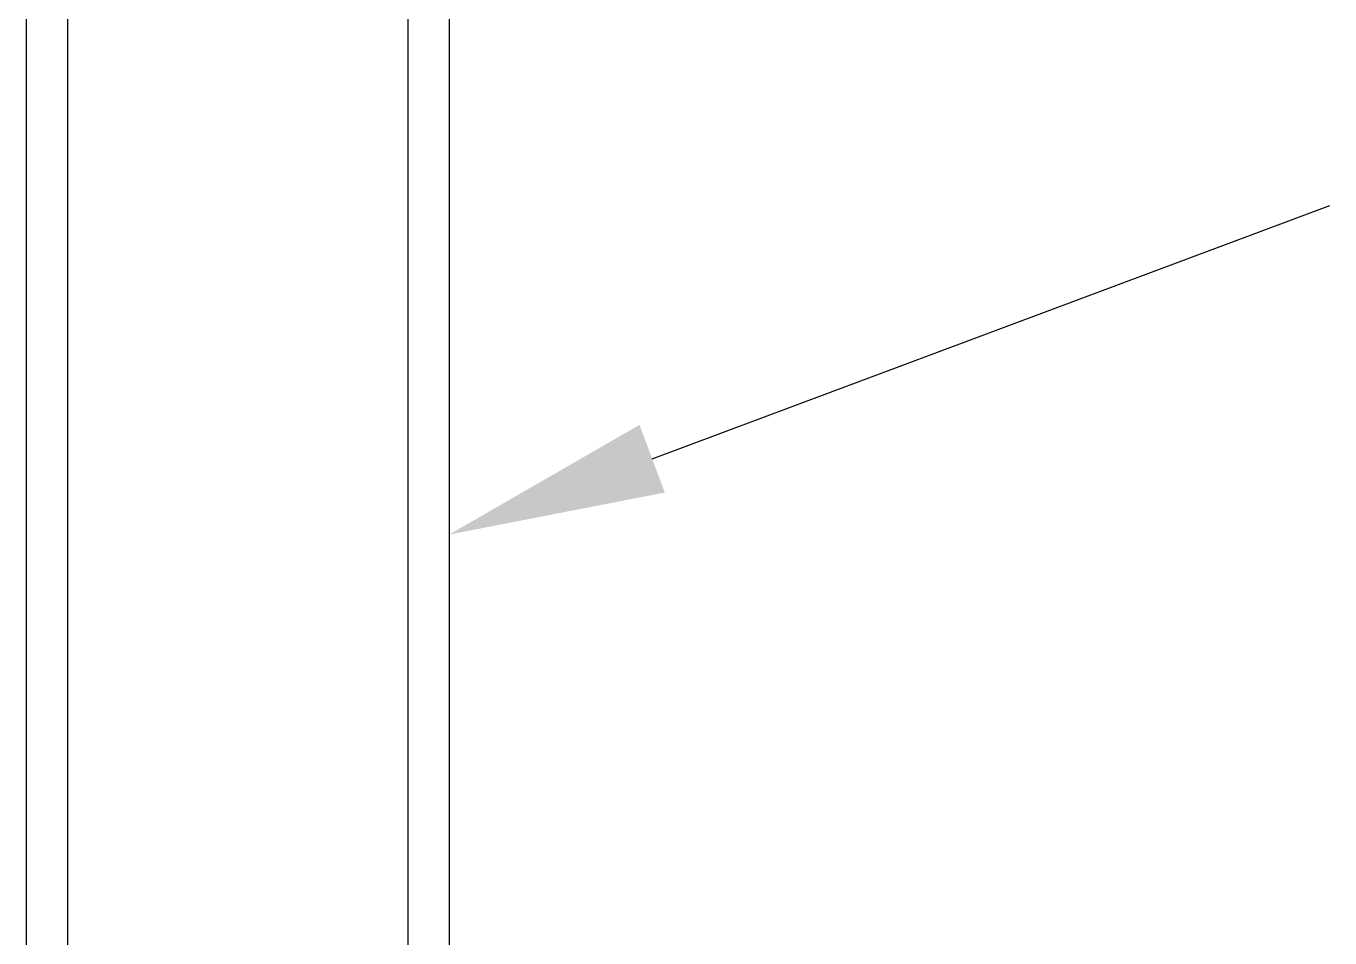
# Model space of a CAD drawing. Extents: x 12300 to 361047, y -1498650 to 1244242.
# Drawn here: x 276993.7 to 277417.3, y 112403.3 to 112699.6 of the extents above; entities that cross this region are included whole.
import ezdxf

# ---------------------------------------------------------------- set-up
doc = ezdxf.new("R2010")
doc.units = 0
doc.header["$LTSCALE"] = 1000
doc.header["$MEASUREMENT"] = 0
doc.layers.get('0').update_dxf_attribs({"color": 8, "linetype": 'CONTINUOUS'})
doc.layers.add('TEXT', color=3, linetype='CONTINUOUS')

# ---------------------------------------------------------------- blocks, each defined once
blk = doc.blocks.new('KZDJ')
at = {"layer": 'TEXT', "linetype": 'Continuous'}
for p, q in [((2432588.91, 265023.22), (2432588.91, 263627.49)), ((2432605.67, 265023.22), (2432605.67, 263627.49)), ((2432743.98, 265023.22), (2432743.98, 263627.49)), ((2432760.74, 265023.22), (2432760.74, 263627.49))]:
    blk.add_line(p, q, dxfattribs=at)
at = {"layer": 'TEXT'}
blk.add_line((2432843.17, 264553.16), (2433118.45, 264656.03), dxfattribs=at)
blk.add_solid([(2432848.31, 264539.42), (2432760.74, 264522.35), (2432838.04, 264566.9)], dxfattribs=at)

msp = doc.modelspace()

# ---------------------------------------------------------------- block references
at = {"color": 3, "xscale": 0.8000000000465661, "yscale": 0.8000000000465661, "zscale": 0.8000000000465661}
msp.add_blockref('KZDJ', (-1669077.44, -99083.53), dxfattribs=at)

doc.saveas('drawing.dxf')
